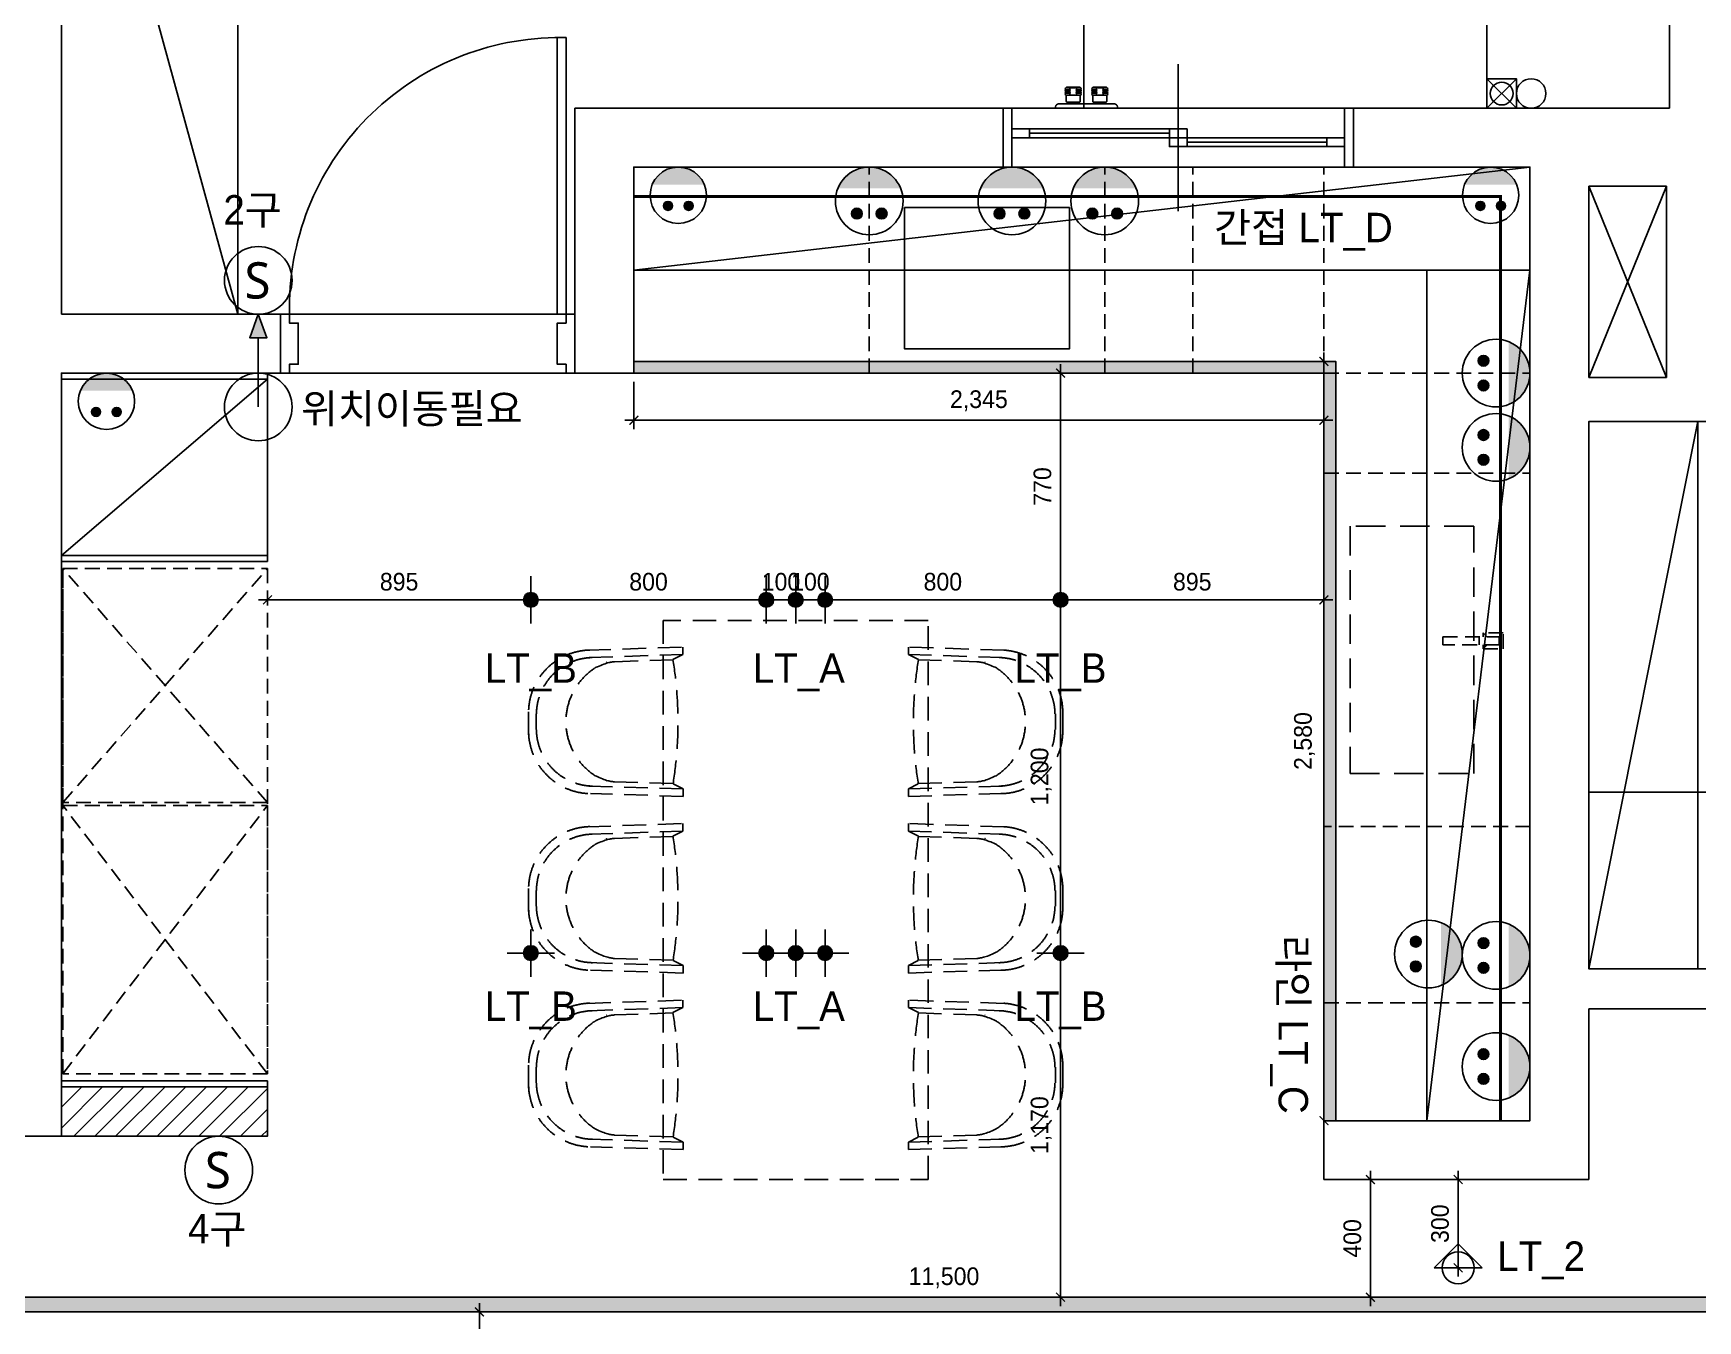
# Model space of a CAD drawing. Header units: millimetres. Extents: x 359270 to 411470, y 57550 to 89768.
# Drawn here: x 394814 to 400470, y 67510 to 71885 of the extents above; entities that cross this region are included whole.
import ezdxf

# ---------------------------------------------------------------- set-up
doc = ezdxf.new("R2010")
doc.units = ezdxf.units.MM
doc.header["$LTSCALE"] = 100
doc.header["$PDMODE"] = 3
for name, pattern in [('DASHED', [0.75, 0.5, -0.25]), ('DASHEDX2', [1.5, 1, -0.5]), ('DH-HID2', [1.2, 0.8, -0.4]), ('HID', [2.3, 1.5, -0.8])]:
    doc.linetypes.add(name, pattern=pattern)
doc.layers.get('DEFPOINTS').update_dxf_attribs({"color": 248})
for name, color, linetype in [('03-WAL NEW', 3, 'Continuous'), ('04_FUR', 6, 'Continuous'), ('06-FUR', 6, 'Continuous'), ('06-LIGHT', 4, 'Continuous'), ('07-DIM WAL', 5, 'Continuous'), ('C-WALL1', 2, 'Continuous'), ('CEIL-LIGHT', 7, 'Continuous'), ('F-WIN', 4, 'Continuous'), ('FIN', 2, 'Continuous'), ('FU-FURM', 251, 'DH-HID2'), ('FUR', 8, 'DASHED'), ('RC-LIGHT', 7, 'Continuous'), ('도면층4', 4, 'Continuous'), ('도면층5', 5, 'Continuous'), ('설비', 140, 'Continuous')]:
    doc.layers.add(name, color=color, linetype=linetype)
doc.styles.add('HY 울릉도 L', font='')
doc.styles.add('코레일둥고', font='Korail_Round_Gothic_Medium.ttf')
doc.styles.get('HY 울릉도 L').set_extended_font_data('HY울릉도L')
doc.dimstyles.new('30', dxfattribs={"dimscale": 30, "dimtxt": 2, "dimasz": 1, "dimexe": 1, "dimexo": 1, "dimgap": 1, "dimtad": 1, "dimdec": 0, "dimrnd": 0.05, "dimdsep": 46, "dimlunit": 6, "dimtxsty": 'HY 울릉도 L', "dimblk": 'ARCHTICK', "dimcen": 2.5, "dimdle": 1, "dimclrd": 133, "dimclre": 133, "dimclrt": 30, "dimadec": 0, "dimazin": 0, "dimtfac": 1, "dimtdec": 0, "dimtix": 1, "dimtmove": 2, "dimatfit": 3, "dimldrblk": 'ARCHTICK', "dimfxl": 1, "dimlwd": -1, "dimlwe": -1, "dimarcsym": 0})

# ---------------------------------------------------------------- blocks, each defined once
blk = doc.blocks.new('A$C004A4CAE')
at = {"layer": 'FIN', "color": 6}
for p, q in [((36, 69), (36, 70)), ((84, 69), (36, 69)), ((51, 63), (36, 63)), ((51, 57), (36, 57)), ((82, 72), (38, 72)), ((84, 63), (69, 63)), ((84, 57), (69, 57)), ((84, 69), (84, 70)), ((126, 69), (126, 70)), ((174, 69), (126, 69)), ((141, 63), (126, 63)), ((141, 57), (126, 57)), ((172, 72), (128, 72)), ((174, 63), (159, 63)), ((174, 57), (159, 57)), ((174, 69), (174, 70)), ((0, 0), (0, 5)), ((200, 15), (10, 15)), ((51, 51), (36, 51)), ((36, 23), (36, 45)), ((84, 45), (36, 45)), ((82, 21), (38, 21)), ((43, 15), (43, 21)), ((84, 51), (69, 51)), ((77, 15), (77, 21)), ((84, 23), (84, 45)), ((141, 51), (126, 51)), ((174, 45), (126, 45)), ((126, 23), (126, 45)), ((172, 21), (128, 21)), ((133, 15), (133, 21)), ((174, 51), (159, 51)), ((167, 15), (167, 21)), ((174, 23), (174, 45)), ((210, 0), (210, 5))]:
    blk.add_line(p, q, dxfattribs=at)
for centre, radius, start, end in [((36, 66), 3, 90, 270), ((36, 60), 3, 90, 270), ((36, 54), 3, 90, 270), ((38, 70), 2, 90, 180), ((51, 66), 3, 90, 270), ((51, 60), 3, 90, 270), ((51, 54), 3, 90, 270), ((69, 66), 3, 270, 90), ((69, 60), 3, 270, 90), ((69, 54), 3, 270, 90), ((82, 70), 2, 0, 90), ((84, 66), 3, 270, 90), ((84, 60), 3, 270, 90), ((84, 54), 3, 270, 90), ((126, 66), 3, 90, 270), ((126, 60), 3, 90, 270), ((126, 54), 3, 90, 270), ((128, 70), 2, 90, 180), ((141, 66), 3, 90, 270), ((141, 60), 3, 90, 270), ((141, 54), 3, 90, 270), ((159, 66), 3, 270, 90), ((159, 60), 3, 270, 90), ((159, 54), 3, 270, 90), ((172, 70), 2, 0, 90), ((174, 66), 3, 270, 90), ((174, 60), 3, 270, 90), ((174, 54), 3, 270, 90), ((10, 5), 10, 90, 180), ((36, 48), 3, 90, 270), ((38, 23), 2, 180, 270), ((51, 48), 3, 90, 270), ((69, 48), 3, 270, 90), ((82, 23), 2, 270, 0), ((84, 48), 3, 270, 90), ((126, 48), 3, 90, 270), ((128, 23), 2, 180, 270), ((141, 48), 3, 90, 270), ((159, 48), 3, 270, 90), ((172, 23), 2, 270, 0), ((174, 48), 3, 270, 90), ((200, 5), 10, 0, 90)]:
    blk.add_arc(centre, radius, start, end, dxfattribs=at)
blk = doc.blocks.new('FLLROP')
for p, q in [((373954, 72810), (373954, 71630)), ((373954, 71630), (374054, 71730)), ((373954, 71730), (374054, 71630)), ((376503, 68570), (374300, 68570))]:
    blk.add_line(p, q)
blk.add_lwpolyline([(373954, 71630), (374054, 71630), (374054, 71730), (373954, 71730)], close=True)
for centre, radius in [((374004, 71680), 38.7), ((374104, 71680), 50)]:
    blk.add_circle(centre, radius)
at = {"layer": 'C-WALL1'}
for p, q in [((369110, 73115), (369110, 70930)), ((374574, 71630), (374574, 72810)), ((370855, 70930), (370855, 71630)), ((370855, 71630), (372310, 71630)), ((372310, 71630), (372310, 71430)), ((373500, 71430), (373500, 71630)), ((373500, 71630), (374574, 71630)), ((372310, 71430), (371055, 71430)), ((371055, 70730), (371055, 71430)), ((373500, 71430), (374100, 71430)), ((374100, 71430), (374100, 68190)), ((374564, 71365.3), (374300, 71365.3)), ((374300, 70715.3), (374300, 71365.3)), ((374564, 71365.3), (374564, 70715.3)), ((370855, 70930), (369110, 70930)), ((371055, 70730), (369110, 70730)), ((369110, 70730), (369110, 68137)), ((374564, 70715.3), (374300, 70715.3)), ((374300, 69162.8), (374300, 70565.3)), ((374700, 70565.3), (374300, 70565.3)), ((374300, 69169.8), (374300, 68706.3)), ((374300, 68570), (374300, 67990)), ((373400, 68190), (374100, 68190)), ((373400, 67990), (373400, 68190)), ((369110, 68137), (368510, 68137)), ((374300, 67990), (373400, 67990))]:
    blk.add_line(p, q, dxfattribs=at)
at = {"layer": 'C-WALL1', "color": 1}
for p, q in [((374564, 71365.3), (374300, 70715.3)), ((374564, 70715.3), (374300, 71365.3))]:
    blk.add_line(p, q, dxfattribs=at)
at = {"layer": 'C-WALL1'}
blk.add_lwpolyline([(374300, 68706.3), (374707, 68706.3), (374707, 68570), (374300, 68570)], dxfattribs=at)
at = {"layer": 'F-WIN'}
for p, q in [((372905, 71780), (372905, 71280)), ((373500, 71630), (372310, 71630)), ((372310, 71430), (372310, 71630)), ((373500, 71630), (372310, 71630)), ((372310, 71630), (372310, 71430)), ((372340, 71630), (372340, 71430)), ((373470, 71430), (373470, 71630)), ((373500, 71430), (373500, 71630)), ((372400, 71560), (372875, 71560)), ((372875, 71545), (372400, 71545)), ((372400, 71530), (372875, 71530)), ((372935, 71530), (373410, 71530)), ((373410, 71515), (372935, 71515)), ((372935, 71500), (373410, 71500)), ((373500, 71430), (372310, 71430)), ((372310, 71430), (373500, 71430))]:
    blk.add_line(p, q, dxfattribs=at)
for points in [[(372400, 71530), (372400, 71560), (372340, 71560), (372340, 71530)], [(372935, 71530), (372935, 71560), (372875, 71560), (372875, 71530)], [(372935, 71500), (372935, 71530), (372875, 71530), (372875, 71500)], [(373470, 71500), (373470, 71530), (373410, 71530), (373410, 71500)]]:
    blk.add_lwpolyline(points, close=True, dxfattribs=at)
at = {"layer": '도면층4'}
for p, q in [((370795, 70930), (370795, 71870)), ((370825, 71870), (370795, 71870)), ((370825, 70930), (370825, 71870)), ((369855, 70930), (370855, 70930)), ((370825, 70930), (370795, 70930)), ((370855, 70730), (369855, 70730))]:
    blk.add_line(p, q, dxfattribs=at)
for points in [[(369855, 70930), (369885, 70930), (369885, 70900), (369915, 70900), (369915, 70760), (369885, 70760), (369885, 70730), (369855, 70730), (369855, 70930)], [(370855, 70930), (370825, 70930), (370825, 70900), (370795, 70900), (370795, 70760), (370825, 70760), (370825, 70730), (370855, 70730), (370855, 70930)]]:
    blk.add_lwpolyline(points, dxfattribs=at)
at = {"layer": '도면층5'}
blk.add_arc((370802.5, 70952.3), 917.8, 89.5318, 181.3899, dxfattribs=at)
blk.add_blockref('A$C004A4CAE', (372488.2, 71630))
blk = doc.blocks.new('CJSWJDERH')
at = {"layer": '03-WAL NEW'}
h = blk.add_hatch(dxfattribs=at)
h.set_pattern_fill('_USER', color=256, scale=50, angle=45, pattern_type=0)
h.set_pattern_definition([(45, (25800, 36840), (-35.355339, 35.355339), [])])
h.paths.add_polyline_path([(394910, 68137), (395610, 68137), (395610, 68305), (394910, 68305)])
at = {"color": 8}
for p, q in [((398384, 72810), (398384, 71630)), ((402303, 69306.3), (400100, 69306.3))]:
    blk.add_line(p, q, dxfattribs=at)
at = {"layer": '03-WAL NEW'}
blk.add_line((400661.8, 68570), (400290.8, 68570), dxfattribs=at)
blk.add_lwpolyline([(394910, 68137), (395610, 68137), (395610, 68305), (394910, 68305), (394910, 68137)], dxfattribs=at)
at = {"layer": '04_FUR', "color": 8}
for p, q in [((395510, 70930), (394910, 73115)), ((395610, 70710), (394910, 70110)), ((400470, 70565.3), (400100, 68706.3))]:
    blk.add_line(p, q, dxfattribs=at)
for points in [[(394910, 70930), (395510, 70930), (395510, 73115), (394910, 73115)], [(397775, 71292.4), (398335, 71292.4), (398335, 70812.4), (397775, 70812.4)], [(394910, 70710), (395610, 70710), (395610, 70110), (394910, 70110)], [(400470, 68706.3), (400100, 68706.3), (400100, 70565.3), (400470, 70565.3)]]:
    blk.add_lwpolyline(points, close=True, dxfattribs=at)
for points in [[(396855, 71430), (399900, 71430), (399900, 68190), (399200, 68190), (399200, 70730), (396855, 70730), (396855, 71430)], [(396855, 71080), (399550, 71080), (399550, 68190), (399900, 68190), (399900, 71430), (396855, 71430), (396855, 71080), (399900, 71430)], [(399550, 71080), (399900, 71080), (399550, 68190)], [(394910, 70710), (395610, 70710), (395610, 70730), (394910, 70730), (394910, 70710)], [(394910, 70090), (395610, 70090), (395610, 70110), (394910, 70110), (394910, 70090)], [(394910, 68325), (395610, 68325), (395610, 68305), (394910, 68305), (394910, 68325)]]:
    blk.add_lwpolyline(points, dxfattribs=at)
at = {"layer": '06-FUR', "color": 8, "linetype": 'DASHEDX2'}
blk.add_lwpolyline([(399288.8, 70210), (399288.8, 69370), (399708.8, 69370), (399708.8, 70210)], close=True, dxfattribs=at)
at = {"layer": 'FU-FURM', "color": 8}
for p, q in [((397855, 69890), (396955, 69890)), ((396955, 69890), (396955, 67990)), ((397855, 67990), (397855, 69890)), ((396696.9, 69788.5), (397021.6, 69799.4)), ((397021.6, 69799.4), (397021.6, 69774)), ((398113.1, 69788.5), (397788.4, 69799.4)), ((397788.4, 69799.4), (397788.4, 69774)), ((396703.5, 69763.4), (397021.6, 69774)), ((396732.1, 69732.6), (396737.2, 69734.8)), ((396737.2, 69734.8), (396742.4, 69737)), ((396742.4, 69737), (396747.7, 69739)), ((396747.7, 69739), (396752.8, 69740.9)), ((396752.8, 69740.9), (396757.6, 69742.6)), ((396757.6, 69742.6), (396762.1, 69744.1)), ((396762.1, 69744.1), (396766, 69745.3)), ((396766, 69745.3), (396769.6, 69746.3)), ((396769.6, 69746.3), (396773, 69747)), ((396773, 69747), (396776.3, 69747.6)), ((396776.3, 69747.6), (396779.4, 69748.1)), ((396779.4, 69748.1), (396782.6, 69748.6)), ((396782.6, 69748.6), (396785.9, 69748.9)), ((396785.9, 69748.9), (396789.3, 69749.3)), ((396789.3, 69749.3), (396987.9, 69756)), ((396987.8, 69757.1), (397021.6, 69774)), ((398106.5, 69763.4), (397788.4, 69774)), ((397822.2, 69757.1), (397788.4, 69774)), ((398020.7, 69749.3), (397822.2, 69756)), ((398024.1, 69748.9), (398020.7, 69749.3)), ((398027.4, 69748.6), (398024.1, 69748.9)), ((398030.6, 69748.1), (398027.4, 69748.6)), ((398033.7, 69747.6), (398030.6, 69748.1)), ((398037, 69747), (398033.7, 69747.6)), ((398040.4, 69746.3), (398037, 69747)), ((398044, 69745.3), (398040.4, 69746.3)), ((398047.9, 69744.1), (398044, 69745.3)), ((398052.4, 69742.6), (398047.9, 69744.1)), ((398057.2, 69740.9), (398052.4, 69742.6)), ((398062.3, 69739), (398057.2, 69740.9)), ((398067.6, 69737), (398062.3, 69739)), ((398072.8, 69734.8), (398067.6, 69737)), ((398077.9, 69732.6), (398072.8, 69734.8)), ((396723.1, 69728.2), (396727.4, 69730.4)), ((396727.4, 69730.4), (396732.1, 69732.6)), ((398082.6, 69730.4), (398077.9, 69732.6)), ((398086.9, 69728.2), (398082.6, 69730.4)), ((396497.4, 69501), (396497.3, 69579)), ((396522.7, 69519.1), (396522.7, 69572.1)), ((398287.3, 69519.1), (398287.3, 69572.1)), ((398312.6, 69501), (398312.7, 69579)), ((396723.6, 69362.2), (396727.8, 69360)), ((396727.8, 69360), (396732.6, 69357.8)), ((396732.6, 69357.8), (396737.6, 69355.6)), ((396737.6, 69355.6), (396742.9, 69353.5)), ((396742.9, 69353.5), (396748.1, 69351.4)), ((396748.1, 69351.4), (396753.3, 69349.5)), ((396753.3, 69349.5), (396758.1, 69347.8)), ((396758.1, 69347.8), (396762.6, 69346.4)), ((396762.6, 69346.4), (396766.5, 69345.2)), ((396766.5, 69345.2), (396770.1, 69344.2)), ((396770.1, 69344.2), (396773.5, 69343.5)), ((396773.5, 69343.5), (396776.8, 69342.9)), ((396776.8, 69342.9), (396779.9, 69342.4)), ((396779.9, 69342.4), (396783.1, 69342)), ((396783.1, 69342), (396786.4, 69341.6)), ((396786.4, 69341.6), (396789.8, 69341.2)), ((396988.4, 69335.1), (396789.8, 69341.2)), ((397821.6, 69335.1), (398020.2, 69341.2)), ((398023.6, 69341.6), (398020.2, 69341.2)), ((398026.9, 69342), (398023.6, 69341.6)), ((398030.1, 69342.4), (398026.9, 69342)), ((398033.2, 69342.9), (398030.1, 69342.4)), ((398036.5, 69343.5), (398033.2, 69342.9)), ((398039.9, 69344.2), (398036.5, 69343.5)), ((398043.5, 69345.2), (398039.9, 69344.2)), ((398047.4, 69346.4), (398043.5, 69345.2)), ((398051.9, 69347.8), (398047.4, 69346.4)), ((398056.7, 69349.5), (398051.9, 69347.8)), ((398061.9, 69351.4), (398056.7, 69349.5)), ((398067.1, 69353.5), (398061.9, 69351.4)), ((398072.4, 69355.6), (398067.1, 69353.5)), ((398077.4, 69357.8), (398072.4, 69355.6)), ((398082.2, 69360), (398077.4, 69357.8)), ((398086.4, 69362.2), (398082.2, 69360)), ((397022.2, 69317.1), (396701.7, 69327)), ((397022.2, 69291.7), (396708.1, 69301.5)), ((396988.3, 69334), (397022.2, 69317.1)), ((397022.2, 69317.1), (397022.2, 69291.7)), ((397821.7, 69334), (397787.8, 69317.1)), ((397787.8, 69317.1), (398108.3, 69327)), ((397787.8, 69317.1), (397787.8, 69291.7)), ((397787.8, 69291.7), (398101.9, 69301.5)), ((396696.9, 69188.5), (397021.6, 69199.4)), ((396703.5, 69163.4), (397021.6, 69174)), ((396987.8, 69157.1), (397021.6, 69174)), ((397021.6, 69199.4), (397021.6, 69174)), ((398113.1, 69188.5), (397788.4, 69199.4)), ((397788.4, 69199.4), (397788.4, 69174)), ((398106.5, 69163.4), (397788.4, 69174)), ((397822.2, 69157.1), (397788.4, 69174)), ((396723.1, 69128.2), (396727.4, 69130.4)), ((396727.4, 69130.4), (396732.1, 69132.6)), ((396732.1, 69132.6), (396737.2, 69134.8)), ((396737.2, 69134.8), (396742.4, 69137)), ((396742.4, 69137), (396747.7, 69139)), ((396747.7, 69139), (396752.8, 69140.9)), ((396752.8, 69140.9), (396757.6, 69142.6)), ((396757.6, 69142.6), (396762.1, 69144.1)), ((396762.1, 69144.1), (396766, 69145.3)), ((396766, 69145.3), (396769.6, 69146.3)), ((396769.6, 69146.3), (396773, 69147)), ((396773, 69147), (396776.3, 69147.6)), ((396776.3, 69147.6), (396779.4, 69148.1)), ((396779.4, 69148.1), (396782.6, 69148.6)), ((396782.6, 69148.6), (396785.9, 69148.9)), ((396785.9, 69148.9), (396789.3, 69149.3)), ((396789.3, 69149.3), (396987.9, 69156)), ((398020.7, 69149.3), (397822.2, 69156)), ((398024.1, 69148.9), (398020.7, 69149.3)), ((398027.4, 69148.6), (398024.1, 69148.9)), ((398030.6, 69148.1), (398027.4, 69148.6)), ((398033.7, 69147.6), (398030.6, 69148.1)), ((398037, 69147), (398033.7, 69147.6)), ((398040.4, 69146.3), (398037, 69147)), ((398044, 69145.3), (398040.4, 69146.3)), ((398047.9, 69144.1), (398044, 69145.3)), ((398052.4, 69142.6), (398047.9, 69144.1)), ((398057.2, 69140.9), (398052.4, 69142.6)), ((398062.3, 69139), (398057.2, 69140.9)), ((398067.6, 69137), (398062.3, 69139)), ((398072.8, 69134.8), (398067.6, 69137)), ((398077.9, 69132.6), (398072.8, 69134.8)), ((398082.6, 69130.4), (398077.9, 69132.6)), ((398086.9, 69128.2), (398082.6, 69130.4)), ((396497.4, 68901), (396497.3, 68979)), ((396522.7, 68919.1), (396522.7, 68972.1)), ((398287.3, 68919.1), (398287.3, 68972.1)), ((398312.6, 68901), (398312.7, 68979)), ((397022.2, 68717.1), (396701.7, 68727)), ((396723.6, 68762.2), (396727.8, 68760)), ((396727.8, 68760), (396732.6, 68757.8)), ((396732.6, 68757.8), (396737.6, 68755.6)), ((396737.6, 68755.6), (396742.9, 68753.5)), ((396742.9, 68753.5), (396748.1, 68751.4)), ((396748.1, 68751.4), (396753.3, 68749.5)), ((396753.3, 68749.5), (396758.1, 68747.8)), ((396758.1, 68747.8), (396762.6, 68746.4)), ((396762.6, 68746.4), (396766.5, 68745.2)), ((396766.5, 68745.2), (396770.1, 68744.2)), ((396770.1, 68744.2), (396773.5, 68743.5)), ((396773.5, 68743.5), (396776.8, 68742.9)), ((396776.8, 68742.9), (396779.9, 68742.4)), ((396779.9, 68742.4), (396783.1, 68742)), ((396783.1, 68742), (396786.4, 68741.6)), ((396786.4, 68741.6), (396789.8, 68741.2)), ((396988.4, 68735.1), (396789.8, 68741.2)), ((396988.3, 68734), (397022.2, 68717.1)), ((397022.2, 68717.1), (397022.2, 68691.7)), ((397821.7, 68734), (397787.8, 68717.1)), ((397787.8, 68717.1), (398108.3, 68727)), ((397787.8, 68717.1), (397787.8, 68691.7)), ((397821.6, 68735.1), (398020.2, 68741.2)), ((398023.6, 68741.6), (398020.2, 68741.2)), ((398026.9, 68742), (398023.6, 68741.6)), ((398030.1, 68742.4), (398026.9, 68742)), ((398033.2, 68742.9), (398030.1, 68742.4)), ((398036.5, 68743.5), (398033.2, 68742.9)), ((398039.9, 68744.2), (398036.5, 68743.5)), ((398043.5, 68745.2), (398039.9, 68744.2)), ((398047.4, 68746.4), (398043.5, 68745.2)), ((398051.9, 68747.8), (398047.4, 68746.4)), ((398056.7, 68749.5), (398051.9, 68747.8)), ((398061.9, 68751.4), (398056.7, 68749.5)), ((398067.1, 68753.5), (398061.9, 68751.4)), ((398072.4, 68755.6), (398067.1, 68753.5)), ((398077.4, 68757.8), (398072.4, 68755.6)), ((398082.2, 68760), (398077.4, 68757.8)), ((398086.4, 68762.2), (398082.2, 68760)), ((397022.2, 68691.7), (396708.1, 68701.5)), ((397787.8, 68691.7), (398101.9, 68701.5)), ((396696.9, 68588.5), (397021.6, 68599.4)), ((396703.5, 68563.4), (397021.6, 68574)), ((396766, 68545.3), (396769.6, 68546.3)), ((396769.6, 68546.3), (396773, 68547)), ((396773, 68547), (396776.3, 68547.6)), ((396776.3, 68547.6), (396779.4, 68548.1)), ((396779.4, 68548.1), (396782.6, 68548.6)), ((396782.6, 68548.6), (396785.9, 68548.9)), ((396785.9, 68548.9), (396789.3, 68549.3)), ((396789.3, 68549.3), (396987.9, 68556)), ((396987.8, 68557.1), (397021.6, 68574)), ((397021.6, 68599.4), (397021.6, 68574)), ((398113.1, 68588.5), (397788.4, 68599.4)), ((397788.4, 68599.4), (397788.4, 68574)), ((398106.5, 68563.4), (397788.4, 68574)), ((397822.2, 68557.1), (397788.4, 68574)), ((398020.7, 68549.3), (397822.2, 68556)), ((398024.1, 68548.9), (398020.7, 68549.3)), ((398027.4, 68548.6), (398024.1, 68548.9)), ((398030.6, 68548.1), (398027.4, 68548.6)), ((398033.7, 68547.6), (398030.6, 68548.1)), ((398037, 68547), (398033.7, 68547.6)), ((398040.4, 68546.3), (398037, 68547)), ((398044, 68545.3), (398040.4, 68546.3)), ((396723.1, 68528.2), (396727.4, 68530.4)), ((396727.4, 68530.4), (396732.1, 68532.6)), ((396732.1, 68532.6), (396737.2, 68534.8)), ((396737.2, 68534.8), (396742.4, 68537)), ((396742.4, 68537), (396747.7, 68539)), ((396747.7, 68539), (396752.8, 68540.9)), ((396752.8, 68540.9), (396757.6, 68542.6)), ((396757.6, 68542.6), (396762.1, 68544.1)), ((396762.1, 68544.1), (396766, 68545.3)), ((398047.9, 68544.1), (398044, 68545.3)), ((398052.4, 68542.6), (398047.9, 68544.1)), ((398057.2, 68540.9), (398052.4, 68542.6)), ((398062.3, 68539), (398057.2, 68540.9)), ((398067.6, 68537), (398062.3, 68539)), ((398072.8, 68534.8), (398067.6, 68537)), ((398077.9, 68532.6), (398072.8, 68534.8)), ((398082.6, 68530.4), (398077.9, 68532.6)), ((398086.9, 68528.2), (398082.6, 68530.4)), ((396497.4, 68301), (396497.3, 68379)), ((398312.6, 68301), (398312.7, 68379)), ((396522.7, 68319.1), (396522.7, 68372.1)), ((398287.3, 68319.1), (398287.3, 68372.1)), ((396723.6, 68162.2), (396727.8, 68160)), ((396727.8, 68160), (396732.6, 68157.8)), ((396732.6, 68157.8), (396737.6, 68155.6)), ((396737.6, 68155.6), (396742.9, 68153.5)), ((396742.9, 68153.5), (396748.1, 68151.4)), ((396748.1, 68151.4), (396753.3, 68149.5)), ((398061.9, 68151.4), (398056.7, 68149.5)), ((398067.1, 68153.5), (398061.9, 68151.4)), ((398072.4, 68155.6), (398067.1, 68153.5)), ((398077.4, 68157.8), (398072.4, 68155.6)), ((398082.2, 68160), (398077.4, 68157.8)), ((398086.4, 68162.2), (398082.2, 68160)), ((397022.2, 68117.1), (396701.7, 68127)), ((397022.2, 68091.7), (396708.1, 68101.5)), ((396753.3, 68149.5), (396758.1, 68147.8)), ((396758.1, 68147.8), (396762.6, 68146.4)), ((396762.6, 68146.4), (396766.5, 68145.2)), ((396766.5, 68145.2), (396770.1, 68144.2)), ((396770.1, 68144.2), (396773.5, 68143.5)), ((396773.5, 68143.5), (396776.8, 68142.9)), ((396776.8, 68142.9), (396779.9, 68142.4)), ((396779.9, 68142.4), (396783.1, 68142)), ((396783.1, 68142), (396786.4, 68141.6)), ((396786.4, 68141.6), (396789.8, 68141.2)), ((396988.4, 68135.1), (396789.8, 68141.2)), ((396988.3, 68134), (397022.2, 68117.1)), ((397022.2, 68117.1), (397022.2, 68091.7)), ((397821.7, 68134), (397787.8, 68117.1)), ((397787.8, 68117.1), (398108.3, 68127)), ((397787.8, 68117.1), (397787.8, 68091.7)), ((397787.8, 68091.7), (398101.9, 68101.5)), ((397821.6, 68135.1), (398020.2, 68141.2)), ((398023.6, 68141.6), (398020.2, 68141.2)), ((398026.9, 68142), (398023.6, 68141.6)), ((398030.1, 68142.4), (398026.9, 68142)), ((398033.2, 68142.9), (398030.1, 68142.4)), ((398036.5, 68143.5), (398033.2, 68142.9)), ((398039.9, 68144.2), (398036.5, 68143.5)), ((398043.5, 68145.2), (398039.9, 68144.2)), ((398047.4, 68146.4), (398043.5, 68145.2)), ((398051.9, 68147.8), (398047.4, 68146.4)), ((398056.7, 68149.5), (398051.9, 68147.8)), ((396955, 67990), (397855, 67990))]:
    blk.add_line(p, q, dxfattribs=at)
for centre, radius, start, end in [((396710.9, 69575.7), 213.6, 91.3567, 179.233), ((396718.2, 69569.3), 194.3, 91.3565, 179.233), ((396842.7, 69545.3), 218.5, 111.67, 111.7928), ((395674.4, 69543.9), 1330.6, 350.9232, 9.2189), ((399135.6, 69543.9), 1330.6, 170.7811, 189.0768), ((397967.3, 69545.3), 218.5, 68.2072, 68.33), ((398091.8, 69569.3), 194.3, 0.767, 88.6435), ((398099.1, 69575.7), 213.6, 0.767, 88.6433), ((396842.7, 69545.3), 218.5, 123.195, 236.9472), ((397967.3, 69545.3), 218.5, 303.0528, 56.805), ((396711, 69514.7), 213.6, 180.9092, 268.7855), ((396718.3, 69521), 194.3, 180.9092, 268.7854), ((398091.7, 69521), 194.3, 271.2146, 359.0908), ((398099, 69514.7), 213.6, 271.2145, 359.0908), ((396842.7, 69545.3), 218.5, 248.3494, 248.4722), ((397967.3, 69545.3), 218.5, 291.5278, 291.6506), ((396710.9, 68975.7), 213.6, 91.3567, 179.233), ((398099.1, 68975.7), 213.6, 0.767, 88.6433), ((396718.2, 68969.3), 194.3, 91.3565, 179.233), ((396842.7, 68945.3), 218.5, 123.195, 236.9472), ((396842.7, 68945.3), 218.5, 111.67, 111.7928), ((395674.4, 68943.9), 1330.6, 350.9232, 9.2189), ((399135.6, 68943.9), 1330.6, 170.7811, 189.0768), ((397967.3, 68945.3), 218.5, 68.2072, 68.33), ((397967.3, 68945.3), 218.5, 303.0528, 56.805), ((398091.8, 68969.3), 194.3, 0.767, 88.6435), ((396711, 68914.7), 213.6, 180.9092, 268.7855), ((396718.3, 68921), 194.3, 180.9092, 268.7854), ((398091.7, 68921), 194.3, 271.2146, 359.0908), ((398099, 68914.7), 213.6, 271.2145, 359.0908), ((396842.7, 68945.3), 218.5, 248.3494, 248.4722), ((397967.3, 68945.3), 218.5, 291.5278, 291.6506), ((396710.9, 68375.7), 213.6, 91.3567, 179.233), ((396718.2, 68369.3), 194.3, 91.3565, 179.233), ((396842.7, 68345.3), 218.5, 111.67, 111.7928), ((395674.4, 68343.9), 1330.6, 350.9232, 9.2189), ((399135.6, 68343.9), 1330.6, 170.7811, 189.0768), ((397967.3, 68345.3), 218.5, 68.2072, 68.33), ((398091.8, 68369.3), 194.3, 0.767, 88.6435), ((398099.1, 68375.7), 213.6, 0.767, 88.6433), ((396842.7, 68345.3), 218.5, 123.195, 236.9472), ((397967.3, 68345.3), 218.5, 303.0528, 56.805), ((396711, 68314.7), 213.6, 180.9092, 268.7855), ((396718.3, 68321), 194.3, 180.9092, 268.7854), ((398091.7, 68321), 194.3, 271.2146, 359.0908), ((398099, 68314.7), 213.6, 271.2145, 359.0908), ((396842.7, 68345.3), 218.5, 248.3494, 248.4722), ((397967.3, 68345.3), 218.5, 291.5278, 291.6506)]:
    blk.add_arc(centre, radius, start, end, dxfattribs=at)
at = {"layer": 'FUR', "color": 8}
for p, q in [((397655, 70730), (397655, 71430)), ((398455, 70730), (398455, 71430)), ((398755, 70730), (398755, 71430)), ((399200, 70730), (399200, 71430)), ((399200, 70730), (399900, 70730)), ((399200, 70390), (399899, 70390.6)), ((394915, 69271), (395610, 70066)), ((395610, 69271), (394915, 70066)), ((399740.6, 69847.2), (399754.3, 69833.6)), ((399740.6, 69833.6), (399740.6, 69847.2)), ((399727, 69806.4), (399727, 69833.6)), ((399754.3, 69806.4), (399740.6, 69792.8)), ((399740.6, 69792.8), (399740.6, 69806.4)), ((394915, 68349), (395610, 69261)), ((395610, 68349), (394915, 69261)), ((399900.4, 69190), (399200.4, 69190)), ((399200, 68590), (399900, 68590))]:
    blk.add_line(p, q, dxfattribs=at)
for points in [[(394915, 69271), (394915, 70066), (395610, 70066), (395610, 69271)], [(394915, 70066), (395610, 70066), (395610, 68349), (394915, 68349)], [(399795.2, 69806.4), (399604.3, 69806.4), (399604.3, 69833.6), (399795.2, 69833.6)], [(394915, 68349), (394915, 69261), (395610, 69261), (395610, 68349)]]:
    blk.add_lwpolyline(points, close=True, dxfattribs=at)
blk.add_lwpolyline([(399740.6, 69792.8), (399808.8, 69792.8), (399808.8, 69847.2), (399740.6, 69847.2)], dxfattribs=at)
blk.add_blockref('FLLROP', (25800, 0))
blk = doc.blocks.new('_ArchTick')
at = {"color": 0, "linetype": 'ByBlock', "const_width": 0.15}
blk.add_lwpolyline([(-0.5, -0.5), (0.5, 0.5)], dxfattribs=at)
blk = doc.blocks.new('*D32')
at = {"layer": '07-DIM WAL', "color": 133}
blk.add_line((392129, 67590), (403689, 67590), dxfattribs=at)
at = {"layer": 'DEFPOINTS', "color": 0}
for p in [(392159, 67590), (403659, 67590), (403659, 67590)]:
    blk.add_point(p, dxfattribs=at)
at = {"layer": '07-DIM WAL', "color": 133, "xscale": 30, "yscale": 30, "zscale": 30, "rotation": 180}
blk.add_blockref('_ArchTick', (392159, 67590), dxfattribs=at)
at = {"layer": '07-DIM WAL', "color": 133, "xscale": 30, "yscale": 30, "zscale": 30}
blk.add_blockref('_ArchTick', (403659, 67590), dxfattribs=at)
at = {"layer": '07-DIM WAL', "color": 30, "insert": (397909, 67655.9), "char_height": 60, "attachment_point": 5, "style": 'HY 울릉도 L'}
blk.add_mtext('11,500', dxfattribs=at)
blk = doc.blocks.new('*D33')
at = {"layer": '07-DIM WAL', "color": 133}
for p, q in [((399358, 68020), (399358, 67560)), ((399382, 67990), (399388, 67990)), ((399352.2, 67590), (399388, 67590))]:
    blk.add_line(p, q, dxfattribs=at)
at = {"layer": 'DEFPOINTS', "color": 0}
for p in [(399352, 67990), (399322.2, 67590), (399358, 67590)]:
    blk.add_point(p, dxfattribs=at)
at = {"layer": '07-DIM WAL', "color": 133, "xscale": 30, "yscale": 30, "zscale": 30}
for p, rotation in [((399358, 67990), 90), ((399358, 67590), 270)]:
    blk.add_blockref('_ArchTick', p, dxfattribs=dict(at, rotation=rotation))
at = {"layer": '07-DIM WAL', "color": 30, "insert": (399296.7, 67790), "char_height": 60, "attachment_point": 5, "rotation": 90, "style": 'HY 울릉도 L'}
blk.add_mtext('400', dxfattribs=at)
blk = doc.blocks.new('1')
at = {"linetype": 'Continuous'}
h = blk.add_hatch(color=4, dxfattribs=at)
h.dxf.hatch_style = 1
edge = h.paths.add_edge_path()
edge.add_arc((11539653.5, -14273503.8), 37.5, 0, 360)
at = {"color": 1, "linetype": 'Continuous'}
for p, q in [((11539653.5, -14273637.1), (11539653.5, -14273370.5)), ((11539520.2, -14273503.8), (11539786.8, -14273503.8))]:
    blk.add_line(p, q, dxfattribs=at)
at = {"color": 4, "linetype": 'Continuous'}
for radius in [41.5, 37.5]:
    blk.add_circle((11539653.5, -14273503.8), radius, dxfattribs=at)
blk = doc.blocks.new('*D62')
at = {"layer": '07-DIM WAL', "color": 133}
for p, q in [((399656, 67660), (399656, 68020)), ((399686, 67990), (399686, 67990)), ((399686, 67690), (399686, 67690))]:
    blk.add_line(p, q, dxfattribs=at)
at = {"layer": 'DEFPOINTS', "color": 0}
for p in [(399656, 67990), (399656, 67990), (399656, 67690)]:
    blk.add_point(p, dxfattribs=at)
at = {"layer": '07-DIM WAL', "color": 133, "xscale": 30, "yscale": 30, "zscale": 30}
for p, rotation in [((399656, 67990), 90), ((399656, 67690), 270)]:
    blk.add_blockref('_ArchTick', p, dxfattribs=dict(at, rotation=rotation))
at = {"layer": '07-DIM WAL', "color": 30, "insert": (399594.6, 67840), "char_height": 60, "attachment_point": 5, "rotation": 90, "style": 'HY 울릉도 L'}
blk.add_mtext('300', dxfattribs=at)
blk = doc.blocks.new('*D108')
at = {"layer": '07-DIM WAL', "color": 133}
for p, q in [((396310.5, 67540), (396360.5, 67540)), ((396330.5, 66222), (396330.5, 67570)), ((396360.5, 66252), (396360.5, 66252))]:
    blk.add_line(p, q, dxfattribs=at)
at = {"layer": 'DEFPOINTS', "color": 0}
for p in [(396280.5, 67540), (396330.5, 67540), (396330.5, 66252)]:
    blk.add_point(p, dxfattribs=at)
at = {"layer": '07-DIM WAL', "color": 133, "xscale": 30, "yscale": 30, "zscale": 30}
for p, rotation in [((396330.5, 67540), 90), ((396330.5, 66252), 270)]:
    blk.add_blockref('_ArchTick', p, dxfattribs=dict(at, rotation=rotation))
at = {"layer": '07-DIM WAL', "color": 30, "insert": (396264.6, 66896), "char_height": 60, "attachment_point": 5, "rotation": 90, "style": 'HY 울릉도 L'}
blk.add_mtext('1,288', dxfattribs=at)
blk = doc.blocks.new('*D121')
at = {"layer": '07-DIM WAL', "color": 133}
for p, q in [((396475, 69959.6), (397335, 69959.6)), ((396505, 69929.6), (396505, 69929.6)), ((397305, 69929.6), (397305, 69929.6))]:
    blk.add_line(p, q, dxfattribs=at)
at = {"layer": 'DEFPOINTS', "color": 0}
for p in [(396505, 69959.6), (397305, 69959.6), (397305, 69959.6)]:
    blk.add_point(p, dxfattribs=at)
at = {"layer": '07-DIM WAL', "color": 133, "xscale": 30, "yscale": 30, "zscale": 30, "rotation": 180}
blk.add_blockref('_ArchTick', (396505, 69959.6), dxfattribs=at)
at = {"layer": '07-DIM WAL', "color": 133, "xscale": 30, "yscale": 30, "zscale": 30}
blk.add_blockref('_ArchTick', (397305, 69959.6), dxfattribs=at)
at = {"layer": '07-DIM WAL', "color": 30, "insert": (396905, 70020.9), "char_height": 60, "attachment_point": 5, "style": 'HY 울릉도 L'}
blk.add_mtext('800', dxfattribs=at)
blk = doc.blocks.new('*D122')
at = {"layer": '07-DIM WAL', "color": 133}
for p, q in [((397305, 69959.6), (397275, 69959.6)), ((397305, 69959.6), (397405, 69959.6)), ((397405, 69959.6), (397435, 69959.6)), ((397305, 69929.6), (397305, 69929.6)), ((397405, 69929.6), (397405, 69929.6))]:
    blk.add_line(p, q, dxfattribs=at)
at = {"layer": 'DEFPOINTS', "color": 0}
for p in [(397305, 69959.6), (397405, 69959.6), (397405, 69959.6)]:
    blk.add_point(p, dxfattribs=at)
at = {"layer": '07-DIM WAL', "color": 133, "xscale": 30, "yscale": 30, "zscale": 30}
blk.add_blockref('_ArchTick', (397305, 69959.6), dxfattribs=at)
at = {"layer": '07-DIM WAL', "color": 133, "xscale": 30, "yscale": 30, "zscale": 30, "rotation": 180}
blk.add_blockref('_ArchTick', (397405, 69959.6), dxfattribs=at)
at = {"layer": '07-DIM WAL', "color": 30, "insert": (397355, 70020.8), "char_height": 60, "attachment_point": 5, "style": 'HY 울릉도 L'}
blk.add_mtext('100', dxfattribs=at)
blk = doc.blocks.new('*D123')
at = {"layer": '07-DIM WAL', "color": 133}
for p, q in [((397405, 69959.6), (397375, 69959.6)), ((397405, 69959.6), (397505, 69959.6)), ((397505, 69959.6), (397535, 69959.6)), ((397405, 69929.6), (397405, 69929.6)), ((397505, 69929.6), (397505, 69929.6))]:
    blk.add_line(p, q, dxfattribs=at)
at = {"layer": 'DEFPOINTS', "color": 0}
for p in [(397405, 69959.6), (397505, 69959.6), (397505, 69959.6)]:
    blk.add_point(p, dxfattribs=at)
at = {"layer": '07-DIM WAL', "color": 133, "xscale": 30, "yscale": 30, "zscale": 30}
blk.add_blockref('_ArchTick', (397405, 69959.6), dxfattribs=at)
at = {"layer": '07-DIM WAL', "color": 133, "xscale": 30, "yscale": 30, "zscale": 30, "rotation": 180}
blk.add_blockref('_ArchTick', (397505, 69959.6), dxfattribs=at)
at = {"layer": '07-DIM WAL', "color": 30, "insert": (397455, 70020.8), "char_height": 60, "attachment_point": 5, "style": 'HY 울릉도 L'}
blk.add_mtext('100', dxfattribs=at)
blk = doc.blocks.new('*D124')
at = {"layer": '07-DIM WAL', "color": 133}
for p, q in [((397475, 69959.6), (398335, 69959.6)), ((397505, 69929.6), (397505, 69929.6)), ((398305, 69929.6), (398305, 69929.6))]:
    blk.add_line(p, q, dxfattribs=at)
at = {"layer": 'DEFPOINTS', "color": 0}
for p in [(397505, 69959.6), (398305, 69959.6), (398305, 69959.6)]:
    blk.add_point(p, dxfattribs=at)
at = {"layer": '07-DIM WAL', "color": 133, "xscale": 30, "yscale": 30, "zscale": 30, "rotation": 180}
blk.add_blockref('_ArchTick', (397505, 69959.6), dxfattribs=at)
at = {"layer": '07-DIM WAL', "color": 133, "xscale": 30, "yscale": 30, "zscale": 30}
blk.add_blockref('_ArchTick', (398305, 69959.6), dxfattribs=at)
at = {"layer": '07-DIM WAL', "color": 30, "insert": (397905, 70020.9), "char_height": 60, "attachment_point": 5, "style": 'HY 울릉도 L'}
blk.add_mtext('800', dxfattribs=at)
blk = doc.blocks.new('*D125')
at = {"layer": '07-DIM WAL', "color": 133}
for p, q in [((398275, 69959.6), (399230, 69959.6)), ((399200, 69989.6), (399200, 69989.6)), ((398305, 69929.6), (398305, 69929.6))]:
    blk.add_line(p, q, dxfattribs=at)
at = {"layer": 'DEFPOINTS', "color": 0}
for p in [(398305, 69959.6), (399200, 69959.6), (399200, 69959.6)]:
    blk.add_point(p, dxfattribs=at)
at = {"layer": '07-DIM WAL', "color": 133, "xscale": 30, "yscale": 30, "zscale": 30, "rotation": 180}
blk.add_blockref('_ArchTick', (398305, 69959.6), dxfattribs=at)
at = {"layer": '07-DIM WAL', "color": 133, "xscale": 30, "yscale": 30, "zscale": 30}
blk.add_blockref('_ArchTick', (399200, 69959.6), dxfattribs=at)
at = {"layer": '07-DIM WAL', "color": 30, "insert": (398752.5, 70020.9), "char_height": 60, "attachment_point": 5, "style": 'HY 울릉도 L'}
blk.add_mtext('895', dxfattribs=at)
blk = doc.blocks.new('*D126')
at = {"layer": '07-DIM WAL', "color": 133}
for p, q in [((396535, 69959.6), (395580, 69959.6)), ((395610, 69989.6), (395610, 69989.6))]:
    blk.add_line(p, q, dxfattribs=at)
at = {"layer": 'DEFPOINTS', "color": 0}
for p in [(395610, 69959.6), (395610, 69959.6), (396505, 69959.6)]:
    blk.add_point(p, dxfattribs=at)
at = {"layer": '07-DIM WAL', "color": 133, "xscale": 30, "yscale": 30, "zscale": 30, "rotation": 180}
blk.add_blockref('_ArchTick', (395610, 69959.6), dxfattribs=at)
at = {"layer": '07-DIM WAL', "color": 133, "xscale": 30, "yscale": 30, "zscale": 30}
blk.add_blockref('_ArchTick', (396505, 69959.6), dxfattribs=at)
at = {"layer": '07-DIM WAL', "color": 30, "insert": (396057.5, 70020.9), "char_height": 60, "attachment_point": 5, "style": 'HY 울릉도 L'}
blk.add_mtext('895', dxfattribs=at)
blk = doc.blocks.new('*D127')
at = {"layer": '07-DIM WAL', "color": 133}
for p, q in [((398305, 69929.6), (398305, 70760)), ((398335, 70730), (398335, 70730)), ((398335, 69959.6), (398335, 69959.6))]:
    blk.add_line(p, q, dxfattribs=at)
at = {"layer": 'DEFPOINTS', "color": 0}
for p in [(398305, 70730), (398305, 70730), (398305, 69959.6)]:
    blk.add_point(p, dxfattribs=at)
at = {"layer": '07-DIM WAL', "color": 133, "xscale": 30, "yscale": 30, "zscale": 30}
for p, rotation in [((398305, 70730), 90), ((398305, 69959.6), 270)]:
    blk.add_blockref('_ArchTick', p, dxfattribs=dict(at, rotation=rotation))
at = {"layer": '07-DIM WAL', "color": 30, "insert": (398243.7, 70344.8), "char_height": 60, "attachment_point": 5, "rotation": 90, "style": 'HY 울릉도 L'}
blk.add_mtext('770', dxfattribs=at)
blk = doc.blocks.new('*D128')
at = {"layer": '07-DIM WAL', "color": 133}
for p, q in [((398275, 69959.6), (398275, 69959.6)), ((398305, 69989.6), (398305, 68729.6)), ((398275, 68759.6), (398275, 68759.6))]:
    blk.add_line(p, q, dxfattribs=at)
at = {"layer": 'DEFPOINTS', "color": 0}
for p in [(398305, 69959.6), (398305, 68759.6), (398305, 68759.6)]:
    blk.add_point(p, dxfattribs=at)
at = {"layer": '07-DIM WAL', "color": 133, "xscale": 30, "yscale": 30, "zscale": 30}
for p, rotation in [((398305, 69959.6), 90), ((398305, 68759.6), 270)]:
    blk.add_blockref('_ArchTick', p, dxfattribs=dict(at, rotation=rotation))
at = {"layer": '07-DIM WAL', "color": 30, "insert": (398239.1, 69359.6), "char_height": 60, "attachment_point": 5, "rotation": 90, "style": 'HY 울릉도 L'}
blk.add_mtext('1,200', dxfattribs=at)
blk = doc.blocks.new('*D129')
at = {"layer": '07-DIM WAL', "color": 133}
for p, q in [((398305, 68789.6), (398305, 67560)), ((398335, 68759.6), (398335, 68759.6)), ((398361.5, 67590), (398275, 67590))]:
    blk.add_line(p, q, dxfattribs=at)
at = {"layer": 'DEFPOINTS', "color": 0}
for p in [(398305, 68759.6), (398305, 67590), (398391.5, 67590)]:
    blk.add_point(p, dxfattribs=at)
at = {"layer": '07-DIM WAL', "color": 133, "xscale": 30, "yscale": 30, "zscale": 30}
for p, rotation in [((398305, 68759.6), 90), ((398305, 67590), 270)]:
    blk.add_blockref('_ArchTick', p, dxfattribs=dict(at, rotation=rotation))
at = {"layer": '07-DIM WAL', "color": 30, "insert": (398239.1, 68174.8), "char_height": 60, "attachment_point": 5, "rotation": 90, "style": 'HY 울릉도 L'}
blk.add_mtext('1,170', dxfattribs=at)
blk = doc.blocks.new('*D130')
at = {"layer": '07-DIM WAL', "color": 133}
for p, q in [((399200, 70800), (399200, 68160)), ((399230, 70770), (399230, 70770)), ((399230, 68190), (399230, 68190))]:
    blk.add_line(p, q, dxfattribs=at)
at = {"layer": 'DEFPOINTS', "color": 0}
for p in [(399200, 70770), (399200, 68190), (399200, 68190)]:
    blk.add_point(p, dxfattribs=at)
at = {"layer": '07-DIM WAL', "color": 133, "xscale": 30, "yscale": 30, "zscale": 30}
for p, rotation in [((399200, 70770), 90), ((399200, 68190), 270)]:
    blk.add_blockref('_ArchTick', p, dxfattribs=dict(at, rotation=rotation))
at = {"layer": '07-DIM WAL', "color": 30, "insert": (399134.1, 69480), "char_height": 60, "attachment_point": 5, "rotation": 90, "style": 'HY 울릉도 L'}
blk.add_mtext('2,580', dxfattribs=at)
blk = doc.blocks.new('*D131')
at = {"layer": '07-DIM WAL', "color": 133}
for p, q in [((396855, 70700), (396855, 70539.9)), ((399200, 70700), (399200, 70539.9)), ((396825, 70569.9), (399230, 70569.9))]:
    blk.add_line(p, q, dxfattribs=at)
at = {"layer": 'DEFPOINTS', "color": 0}
for p in [(396855, 70730), (399200, 70730), (399200, 70569.9)]:
    blk.add_point(p, dxfattribs=at)
at = {"layer": '07-DIM WAL', "color": 133, "xscale": 30, "yscale": 30, "zscale": 30, "rotation": 180}
blk.add_blockref('_ArchTick', (396855, 70569.9), dxfattribs=at)
at = {"layer": '07-DIM WAL', "color": 133, "xscale": 30, "yscale": 30, "zscale": 30}
blk.add_blockref('_ArchTick', (399200, 70569.9), dxfattribs=at)
at = {"layer": '07-DIM WAL', "color": 30, "insert": (398027.5, 70635.9), "char_height": 60, "attachment_point": 5, "style": 'HY 울릉도 L'}
blk.add_mtext('2,345', dxfattribs=at)
blk = doc.blocks.new('SW')
at = {"layer": '설비', "color": 140}
blk.add_circle((11533254.1, -14277699.4), 184, dxfattribs=at)
at = {"layer": '설비', "color": 140, "insert": (11533320, -14277600.8), "char_height": 197.143, "width": 314.327, "attachment_point": 3, "style": '코레일둥고'}
blk.add_mtext('{\\fMalgun Gothic|b0|i0|c129|p50;S}', dxfattribs=at)
blk = doc.blocks.new('egoo')
at = {"layer": '설비'}
h = blk.add_hatch(color=140, dxfattribs=at)
edge = h.paths.add_edge_path()
edge.add_arc((1015645.3, 443433.7), 22.3, 0, 360)
h = blk.add_hatch(color=140, dxfattribs=at)
edge = h.paths.add_edge_path()
edge.add_arc((1015747.7, 443433.7), 22.3, 0, 360)
h = blk.add_hatch(color=140, dxfattribs=at)
edge = h.paths.add_edge_path()
edge.add_line((1015826.3, 443329.1), (1015566.6, 443329.1))
edge.add_ellipse((1015696.5, 443381.5), major_axis=(99, 99), ratio=1, start_angle=156.95778, end_angle=293.04222)
at = {"layer": '설비', "color": 140}
for centre, radius in [((1015696.5, 443381.5), 140), ((1015645.3, 443433.7), 22.3), ((1015747.7, 443433.7), 22.3)]:
    blk.add_circle(centre, radius, dxfattribs=at)

msp = doc.modelspace()

# ---------------------------------------------------------------- hatches: boundary and pattern name
at = {"layer": 'CEIL-LIGHT'}
h = msp.add_hatch(dxfattribs=at)
h.set_pattern_fill('DOTS', color=140, scale=10, angle=45)
h.paths.add_polyline_path([(399200, 68190), (399200, 70730), (396855, 70730), (396855, 70770), (399200, 70770), (399240, 70770), (399240, 68190)])
h = msp.add_hatch(dxfattribs=at)
h.set_pattern_fill('DOTS', color=140, scale=10, angle=45)
h.set_pattern_definition([(45, (0, -100), (-5.6126601, 16.8379802), [0, -15.875])])
h.paths.add_polyline_path([(403659, 67540), (392159, 67540), (392159, 67590), (403659, 67590)])
at = {"layer": '설비'}
h = msp.add_hatch(color=10, dxfattribs=at)
edge = h.paths.add_edge_path()
edge.add_line((396917.2, 71370), (397095, 71370))
edge.add_ellipse((397006.1, 71334.2), major_axis=(-67.8, -67.8), ratio=1, start_angle=156.9578, end_angle=293.0422)
h = msp.add_hatch(color=10, dxfattribs=at)
edge = h.paths.add_edge_path()
edge.add_line((399677.5, 71370), (399855.3, 71370))
edge.add_ellipse((399766.4, 71334.2), major_axis=(-67.8, -67.8), ratio=1, start_angle=156.9578, end_angle=293.0422)
h = msp.add_hatch(color=10, dxfattribs=at)
edge = h.paths.add_edge_path()
edge.add_arc((396971.1, 71298.4), 15.3, 0, 360)
h = msp.add_hatch(color=10, dxfattribs=at)
edge = h.paths.add_edge_path()
edge.add_arc((397041.1, 71298.4), 15.3, 0, 360)
h = msp.add_hatch(color=10, dxfattribs=at)
edge = h.paths.add_edge_path()
edge.add_arc((399731.4, 71298.4), 15.3, 0, 360)
h = msp.add_hatch(color=10, dxfattribs=at)
edge = h.paths.add_edge_path()
edge.add_arc((399801.4, 71298.4), 15.3, 0, 360)
h = msp.add_hatch(color=10, dxfattribs=at)
h.dxf.hatch_style = 1
h.paths.add_polyline_path([(395579.1, 70930), (395550.1, 70850.4), (395579.1, 70850.4), (395608.1, 70850.4)])
h = msp.add_hatch(color=10, dxfattribs=at)
edge = h.paths.add_edge_path()
edge.add_line((394974.1, 70670), (395151.9, 70670))
edge.add_ellipse((395063, 70634.2), major_axis=(-67.8, -67.8), ratio=1, start_angle=156.9578, end_angle=293.0422)
h = msp.add_hatch(color=10, dxfattribs=at)
edge = h.paths.add_edge_path()
edge.add_arc((395028, 70598.4), 15.3, 0, 360)
h = msp.add_hatch(color=10, dxfattribs=at)
edge = h.paths.add_edge_path()
edge.add_arc((395098, 70598.4), 15.3, 0, 360)

# ---------------------------------------------------------------- linework, layer by layer
at = {"color": 4}
for p, q in [((399574.1, 67690), (399656, 67771.9)), ((399656, 67771.9), (399737.9, 67690)), ((399574.1, 67690), (399737.9, 67690))]:
    msp.add_line(p, q, dxfattribs=at)
msp.add_circle((399656, 67690), 54.6, dxfattribs=at)
at = {"layer": '06-LIGHT', "color": 10, "linetype": 'HID', "const_width": 10}
msp.add_lwpolyline([(396855, 71330), (399800, 71330), (399800, 68190)], dxfattribs=at)
at = {"layer": 'CEIL-LIGHT', "color": 140}
msp.add_lwpolyline([(399200, 68190), (399200, 70730), (396855, 70730), (396855, 70770), (399200, 70770), (399240, 70770), (399240, 68190), (399200, 68190)], dxfattribs=at)
msp.add_lwpolyline([(403659, 67540), (392159, 67540), (392159, 67590), (403659, 67590)], close=True, dxfattribs=at)
at = {"layer": '설비', "color": 10}
for points in [[(395579.1, 70930), (395550.1, 70850.4), (395579.1, 70850.4)], [(395579.1, 70930), (395608.1, 70850.4), (395579.1, 70850.4)], [(395579.1, 70615), (395579.1, 70850.4)], [(395579.1, 70615), (395579.1, 70850.4)]]:
    msp.add_lwpolyline(points, dxfattribs=at)
for centre, radius in [((397006.1, 71334.2), 95.8), ((399766.4, 71334.2), 95.8), ((396971.1, 71298.4), 15.3), ((397041.1, 71298.4), 15.3), ((399731.4, 71298.4), 15.3), ((399801.4, 71298.4), 15.3), ((395579.1, 71045), 115), ((395063, 70634.2), 95.8), ((395579.1, 70615), 115), ((395028, 70598.4), 15.3), ((395098, 70598.4), 15.3)]:
    msp.add_circle(centre, radius, dxfattribs=at)

# ---------------------------------------------------------------- block references
msp.add_blockref('CJSWJDERH', (0, 0))
at = {"layer": 'RC-LIGHT', "xscale": -0.6024096385271789, "yscale": 0.6024096385271789, "zscale": 0.6024096385271789, "rotation": 270}
for p in [(8995001.3, -6881638.9), (8995801.3, -6881638.9), (8995901.3, -6881638.9), (8996001.3, -6881638.9), (8996801.3, -6881638.9), (8995001.3, -6882838.9), (8995801.3, -6882838.9), (8995901.3, -6882838.9), (8996001.3, -6882838.9), (8996801.3, -6882838.9)]:
    msp.add_blockref('1', p, dxfattribs=at)
at = {"layer": '설비', "color": 140, "xscale": 0.8214285869294655, "yscale": 0.8214285869294655, "zscale": 0.8214285869294655}
for p, rotation in [((1231977.1, 435521.2), 180), ((1232462.1, 435521.2), 180), ((1232777.1, 435521.2), 180), ((763991.2, -763592.1), 89.99999999999999), ((763991.2, -763844.4), 89.99999999999999), ((763761.2, -765565.9), 89.99999999999999), ((763991.2, -765570.8), 89.99999999999999), ((763991.2, -765948.2), 89.99999999999999)]:
    msp.add_blockref('egoo', p, dxfattribs=dict(at, rotation=rotation))
at = {"layer": '설비', "color": 140, "xscale": 0.625, "yscale": 0.625, "zscale": 0.625}
msp.add_blockref('SW', (-6812839.3, 8991584.2), dxfattribs=at)

# ---------------------------------------------------------------- texts
at = {"layer": '06-LIGHT', "color": 10, "linetype": 'HID', "style": '코레일둥고'}
for s, p in [('2구', (395460.4, 71234.8)), ('위치이동필요', (395724.1, 70559.4))]:
    msp.add_text(s, height=100, dxfattribs=at).set_placement(p)
at = {"layer": '설비', "color": 30, "style": '코레일둥고'}
for s, p in [('간접 LT_D', (398826.7, 71174.8)), ('LT_B', (396348.7, 69677.7)), ('LT_A', (397259.4, 69677.7)), ('LT_B', (398148.4, 69677.7)), ('LT_B', (396348.7, 68529.1)), ('LT_A', (397259.4, 68529.1)), ('LT_B', (398148.4, 68529.1)), ('LT_2', (399788.9, 67679.7))]:
    msp.add_text(s, height=100, dxfattribs=at).set_placement(p)
msp.add_text('라인 LT_C', height=100, rotation=270, dxfattribs=at).set_placement((399045.8, 68820.8))
at = {"layer": '설비', "color": 140, "style": '코레일둥고'}
msp.add_text('4구', height=100, dxfattribs=at).set_placement((395340.2, 67772.7))
at = {"layer": '설비', "color": 10, "insert": (395620.3, 71106.6), "char_height": 123.214, "width": 196.454, "attachment_point": 3, "style": '코레일둥고'}
msp.add_mtext('{\\fMalgun Gothic|b0|i0|c129|p50;S}', dxfattribs=at)

# ---------------------------------------------------------------- dimensions: what is measured, and where the dimension line sits
at = {"layer": '07-DIM WAL'}
for base, p1, p2, picture, middle in [((398305, 70730), (398305, 69959.6), (398305, 70730), '*D127', (398243.7, 70344.8)), ((399200, 68190), (399200, 70770), (399200, 68190), '*D130', (399134.1, 69480)), ((398305, 68759.6), (398305, 69959.6), (398305, 68759.6), '*D128', (398239.1, 69359.6)), ((398305, 67590), (398305, 68759.6), (398391.5, 67590), '*D129', (398239.1, 68174.8)), ((399358, 67590), (399352, 67990), (399322.2, 67590), '*D33', (399296.7, 67790)), ((399656, 67990), (399656, 67690), (399656, 67990), '*D62', (399594.6, 67840)), ((396330.5, 67540), (396330.5, 66252), (396280.5, 67540), '*D108', (396264.6, 66896))]:
    dim = msp.add_linear_dim(base=base, p1=p1, p2=p2, angle=90, dimstyle='30', override={"dimfxl": 1.25}, dxfattribs=at)
    dim.commit()
    dim.dimension.update_dxf_attribs({"geometry": picture, "text_midpoint": middle})
for base, p1, p2, picture, middle in [((399200, 70569.9), (396855, 70730), (399200, 70730), '*D131', (398027.5, 70635.9)), ((395610, 69959.6), (396505, 69959.6), (395610, 69959.6), '*D126', (396057.5, 70020.9)), ((397305, 69959.6), (396505, 69959.6), (397305, 69959.6), '*D121', (396905, 70020.9)), ((397405, 69959.6), (397305, 69959.6), (397405, 69959.6), '*D122', (397355, 70020.8)), ((397505, 69959.6), (397405, 69959.6), (397505, 69959.6), '*D123', (397455, 70020.8)), ((398305, 69959.6), (397505, 69959.6), (398305, 69959.6), '*D124', (397905, 70020.9)), ((399200, 69959.6), (398305, 69959.6), (399200, 69959.6), '*D125', (398752.5, 70020.9)), ((403659, 67590), (392159, 67590), (403659, 67590), '*D32', (397909, 67655.9))]:
    dim = msp.add_linear_dim(base=base, p1=p1, p2=p2, dimstyle='30', override={"dimfxl": 1.25}, dxfattribs=at)
    dim.commit()
    dim.dimension.update_dxf_attribs({"geometry": picture, "text_midpoint": middle})

doc.saveas('drawing.dxf')
